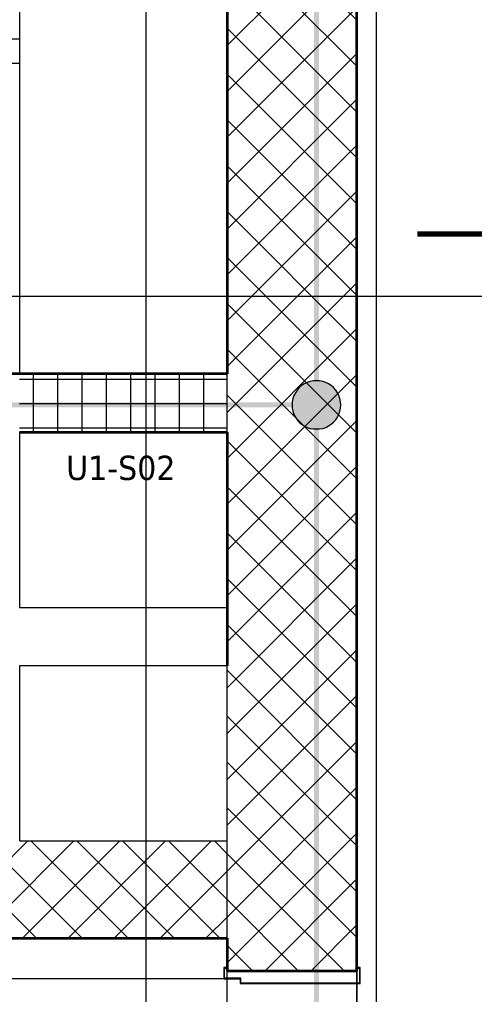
# Model space of a CAD drawing. Extents: x -1132 to 613, y -233 to 616.
# Drawn here: x -559.2 to -531.2, y 49.5 to 109.6 of the extents above; entities that cross this region are included whole.
import ezdxf
from ezdxf.lldxf.tags import DXFTag

# ---------------------------------------------------------------- set-up
doc = ezdxf.new("R2010")
doc.units = 0
doc.layers.get('0').update_dxf_attribs({"lineweight": 13})
for name, color, linetype, lineweight in [('A-AREA-____-IDEN', 7, 'Continuous', 5), ('A-DOOR-____-OTLN', 7, 'Continuous', 9), ('A-DOOR-FRAM-MCUT', 7, 'Continuous', 9), ('A-DOOR-OPNG-OTLN', 7, 'Continuous', 9), ('A-FLOR-____-OTLN', 7, 'Continuous', 9), ('A-FLOR-____-OVHD', 7, 'Strichpunkt - Fein', 9), ('A-GENM-____-OTLN', 7, 'Continuous', 9), ('A-WALL-____-MCUT', 7, 'Continuous', 35), ('A-WALL-____-PATT', 7, 'Continuous', 35), ('S-GRID-____-OTLN', 7, 'Continuous', 5)]:
    doc.layers.add(name, color=color, linetype=linetype, lineweight=lineweight)
doc.layers.add('EL01_WAN_Leitung_Potentialausgleich', color=1, linetype='fein_strichliert', lineweight=13, true_color=0xff0000)
doc.layers.add('G-____-____-SYMB', color=7, linetype='Strichpunkt - Weit', lineweight=5, true_color=0x008080)
doc.styles.get("Standard").update_dxf_attribs({"font": 'arial.ttf'})
tags = doc.linetypes.add('_Rasterlinie_', pattern=[0.375, 0.2, -0.05, 0.075, -0.05]).pattern_tags.tags
tags[10:11] = [DXFTag(74, 4), DXFTag(75, 0), DXFTag(340, '0'), DXFTag(46, 1.0), DXFTag(50, 0.0), DXFTag(44, 0.0), DXFTag(45, 0.0)]
tags[8:9] = [DXFTag(74, 4), DXFTag(75, 0), DXFTag(340, '0'), DXFTag(46, 1.0), DXFTag(50, 0.0), DXFTag(44, 0.0), DXFTag(45, 0.0)]
tags[6:7] = [DXFTag(74, 4), DXFTag(75, 0), DXFTag(340, '0'), DXFTag(46, 1.0), DXFTag(50, 0.0), DXFTag(44, 0.0), DXFTag(45, 0.0)]
tags[4:5] = [DXFTag(74, 4), DXFTag(75, 0), DXFTag(340, '0'), DXFTag(46, 1.0), DXFTag(50, 0.0), DXFTag(44, 0.0), DXFTag(45, 0.0)]
tags = doc.linetypes.add('_Schnittlinie_', pattern=[0.3, 0.15, -0.05, 0.05, -0.05]).pattern_tags.tags
tags[10:11] = [DXFTag(74, 4), DXFTag(75, 0), DXFTag(340, '0'), DXFTag(46, 1.0), DXFTag(50, 0.0), DXFTag(44, 0.0), DXFTag(45, 0.0)]
tags[8:9] = [DXFTag(74, 4), DXFTag(75, 0), DXFTag(340, '0'), DXFTag(46, 1.0), DXFTag(50, 0.0), DXFTag(44, 0.0), DXFTag(45, 0.0)]
tags[6:7] = [DXFTag(74, 4), DXFTag(75, 0), DXFTag(340, '0'), DXFTag(46, 1.0), DXFTag(50, 0.0), DXFTag(44, 0.0), DXFTag(45, 0.0)]
tags[4:5] = [DXFTag(74, 4), DXFTag(75, 0), DXFTag(340, '0'), DXFTag(46, 1.0), DXFTag(50, 0.0), DXFTag(44, 0.0), DXFTag(45, 0.0)]
tags = doc.linetypes.add('_Verdeckte Linien_', pattern=[0.15, 0.1, -0.05]).pattern_tags.tags
tags[6:7] = [DXFTag(74, 4), DXFTag(75, 0), DXFTag(340, '0'), DXFTag(46, 1.0), DXFTag(50, 0.0), DXFTag(44, 0.0), DXFTag(45, 0.0)]
tags[4:5] = [DXFTag(74, 4), DXFTag(75, 0), DXFTag(340, '0'), DXFTag(46, 1.0), DXFTag(50, 0.0), DXFTag(44, 0.0), DXFTag(45, 0.0)]
tags = doc.linetypes.add('fein_strichliert', pattern=[4, 1, -2, 1]).pattern_tags.tags
tags[8:9] = [DXFTag(74, 4), DXFTag(75, 0), DXFTag(340, '0'), DXFTag(46, 0.0), DXFTag(50, 0.0), DXFTag(44, 0.0), DXFTag(45, 0.0)]
tags[6:7] = [DXFTag(74, 4), DXFTag(75, 0), DXFTag(340, '0'), DXFTag(46, 0.0), DXFTag(50, 0.0), DXFTag(44, 0.0), DXFTag(45, 0.0)]
tags[4:5] = [DXFTag(74, 4), DXFTag(75, 0), DXFTag(340, '0'), DXFTag(46, 0.0), DXFTag(50, 0.0), DXFTag(44, 0.0), DXFTag(45, 0.0)]
tags = doc.linetypes.add('Grundrissdarstellung Sturz', pattern=[0.25, 0.15, -0.05, 0, -0.05]).pattern_tags.tags
tags[10:11] = [DXFTag(74, 4), DXFTag(75, 0), DXFTag(340, '0'), DXFTag(46, 1.0), DXFTag(50, 0.0), DXFTag(44, 0.0), DXFTag(45, 0.0)]
tags[8:9] = [DXFTag(74, 4), DXFTag(75, 0), DXFTag(340, '0'), DXFTag(46, 1.0), DXFTag(50, 0.0), DXFTag(44, 0.0), DXFTag(45, 0.0)]
tags[6:7] = [DXFTag(74, 4), DXFTag(75, 0), DXFTag(340, '0'), DXFTag(46, 1.0), DXFTag(50, 0.0), DXFTag(44, 0.0), DXFTag(45, 0.0)]
tags[4:5] = [DXFTag(74, 4), DXFTag(75, 0), DXFTag(340, '0'), DXFTag(46, 1.0), DXFTag(50, 0.0), DXFTag(44, 0.0), DXFTag(45, 0.0)]
tags = doc.linetypes.add('Strichpunkt - Fein', pattern=[0.2, 0.1, -0.05, 0, -0.05]).pattern_tags.tags
tags[10:11] = [DXFTag(74, 4), DXFTag(75, 0), DXFTag(340, '0'), DXFTag(46, 1.0), DXFTag(50, 0.0), DXFTag(44, 0.0), DXFTag(45, 0.0)]
tags[8:9] = [DXFTag(74, 4), DXFTag(75, 0), DXFTag(340, '0'), DXFTag(46, 1.0), DXFTag(50, 0.0), DXFTag(44, 0.0), DXFTag(45, 0.0)]
tags[6:7] = [DXFTag(74, 4), DXFTag(75, 0), DXFTag(340, '0'), DXFTag(46, 1.0), DXFTag(50, 0.0), DXFTag(44, 0.0), DXFTag(45, 0.0)]
tags[4:5] = [DXFTag(74, 4), DXFTag(75, 0), DXFTag(340, '0'), DXFTag(46, 1.0), DXFTag(50, 0.0), DXFTag(44, 0.0), DXFTag(45, 0.0)]
tags = doc.linetypes.add('Strichpunkt - Weit', pattern=[0.5, 0.2, -0.15, 0, -0.15]).pattern_tags.tags
tags[10:11] = [DXFTag(74, 4), DXFTag(75, 0), DXFTag(340, '0'), DXFTag(46, 1.0), DXFTag(50, 0.0), DXFTag(44, 0.0), DXFTag(45, 0.0)]
tags[8:9] = [DXFTag(74, 4), DXFTag(75, 0), DXFTag(340, '0'), DXFTag(46, 1.0), DXFTag(50, 0.0), DXFTag(44, 0.0), DXFTag(45, 0.0)]
tags[6:7] = [DXFTag(74, 4), DXFTag(75, 0), DXFTag(340, '0'), DXFTag(46, 1.0), DXFTag(50, 0.0), DXFTag(44, 0.0), DXFTag(45, 0.0)]
tags[4:5] = [DXFTag(74, 4), DXFTag(75, 0), DXFTag(340, '0'), DXFTag(46, 1.0), DXFTag(50, 0.0), DXFTag(44, 0.0), DXFTag(45, 0.0)]

# ---------------------------------------------------------------- blocks, each defined once
blk = doc.blocks.new('Referenz-A0UJ2EK7XE', base_point=(-1124.077, -162.872))
at = {"layer": 'A-DOOR-____-OTLN', "color": 0, "linetype": 'Grundrissdarstellung Sturz', "ltscale": 0.13}
for p, q in [((-546.406, 29.978), (-546.406, 50.978)), ((-538.406, 29.978), (-538.406, 50.978))]:
    blk.add_line(p, q, dxfattribs=at)
at = {"layer": 'A-DOOR-FRAM-MCUT', "color": 0, "linetype": 'Continuous', "ltscale": 0.13}
for p, q in [((-546.606, 51.178), (-546.606, 50.478)), ((-546.406, 51.178), (-546.606, 51.178)), ((-546.566, 50.518), (-546.566, 51.138)), ((-546.566, 51.138), (-546.406, 51.138)), ((-546.406, 51.138), (-546.406, 51.178)), ((-538.206, 51.178), (-538.406, 51.178)), ((-538.406, 51.178), (-538.406, 51.138)), ((-538.406, 51.138), (-538.246, 51.138)), ((-538.246, 51.138), (-538.246, 50.218)), ((-538.206, 50.178), (-538.206, 51.178)), ((-545.566, 50.518), (-546.566, 50.518)), ((-545.566, 50.218), (-545.566, 50.518)), ((-546.606, 50.478), (-545.606, 50.478)), ((-545.606, 50.478), (-545.606, 50.178)), ((-545.606, 50.178), (-538.206, 50.178)), ((-538.246, 50.218), (-545.566, 50.218))]:
    blk.add_line(p, q, dxfattribs=at)
at = {"layer": 'A-DOOR-OPNG-OTLN', "color": 0, "linetype": 'Continuous', "ltscale": 0.13}
blk.add_line((-546.606, 50.478), (-566.606, 50.478), dxfattribs=at)
at = {"layer": 'A-FLOR-____-OTLN', "color": 0, "linetype": 'Continuous', "ltscale": 0.13}
for p, q in [((-546.406, 50.518), (-546.406, 50.978)), ((-538.406, 50.978), (-538.406, 50.218)), ((-546.406, 30.478), (-546.406, 50.478)), ((-538.406, 50.179), (-538.406, 30.777))]:
    blk.add_line(p, q, dxfattribs=at)
at = {"layer": 'A-FLOR-____-OVHD', "color": 0, "linetype": 'Strichpunkt - Fein', "ltscale": 0.13}
blk.add_line((-537.206, -153.122), (-537.206, 177.778), dxfattribs=at)
at = {"layer": 'A-GENM-____-OTLN', "color": 0, "linetype": 'Continuous', "ltscale": 0.13}
for p, q in [((-559.206, 112.978), (-559.206, 87.778)), ((-546.406, 112.978), (-546.406, 87.778)), ((-546.406, 87.778), (-559.206, 87.778)), ((-546.406, 69.778), (-559.206, 69.778)), ((-559.206, 69.778), (-559.206, 58.978)), ((-546.406, 58.978), (-546.406, 69.778)), ((-559.206, 58.978), (-546.406, 58.978))]:
    blk.add_line(p, q, dxfattribs=at)
at = {"layer": 'A-GENM-____-OTLN', "color": 0, "linetype": '_Verdeckte Linien_', "ltscale": 0.13}
for p, q in [((-546.406, 87.778), (-546.406, 112.978)), ((-559.206, 87.778), (-546.406, 87.778)), ((-546.406, 84.178), (-559.206, 84.178)), ((-559.206, 84.178), (-559.206, 73.378)), ((-546.406, 73.378), (-546.406, 84.178)), ((-559.206, 73.378), (-546.406, 73.378))]:
    blk.add_line(p, q, dxfattribs=at)
at = {"layer": 'A-WALL-____-MCUT', "color": 0, "linetype": 'Continuous', "ltscale": 0.35}
for p, q in [((-538.406, 50.978), (-538.406, 178.978)), ((-546.406, 112.978), (-546.406, 87.778)), ((-546.406, 87.778), (-564.206, 87.778)), ((-559.206, 84.178), (-546.406, 84.178)), ((-546.406, 84.178), (-546.406, 69.778)), ((-575.106, 52.978), (-546.406, 52.978)), ((-546.406, 52.978), (-546.406, 50.978)), ((-546.406, 50.978), (-538.406, 50.978))]:
    blk.add_line(p, q, dxfattribs=at)
at = {"layer": 'A-WALL-____-MCUT', "color": 0, "linetype": 'Continuous', "lineweight": 9, "ltscale": 0.13}
for p, q in [((-546.406, 84.178), (-546.406, 87.778)), ((-546.406, 52.978), (-546.406, 58.978))]:
    blk.add_line(p, q, dxfattribs=at)
at = {"layer": 'A-WALL-____-PATT', "color": 0, "linetype": 'Continuous', "lineweight": 9, "ltscale": 0.13}
for p, q in [((-538.406, 109.586), (-546.399, 117.578)), ((-546.406, 108.029), (-538.406, 116.029)), ((-538.406, 106.757), (-546.406, 114.757)), ((-546.406, 105.2), (-538.406, 113.2)), ((-538.406, 103.929), (-546.406, 111.929)), ((-546.406, 102.372), (-538.406, 110.372)), ((-538.406, 101.1), (-546.406, 109.1)), ((-564.206, 108.447), (-559.206, 108.447)), ((-546.406, 99.543), (-538.406, 107.543)), ((-564.206, 106.947), (-559.206, 106.947)), ((-538.406, 98.272), (-546.406, 106.272)), ((-546.406, 96.715), (-538.406, 104.715)), ((-538.406, 95.443), (-546.406, 103.443)), ((-546.406, 93.886), (-538.406, 101.886)), ((-538.406, 92.615), (-546.406, 100.615)), ((-546.406, 91.058), (-538.406, 99.058)), ((-538.406, 89.787), (-546.406, 97.787)), ((-546.406, 88.23), (-538.406, 96.23)), ((-538.406, 86.958), (-546.406, 94.958)), ((-546.406, 85.401), (-538.406, 93.401)), ((-538.406, 84.13), (-546.406, 92.13)), ((-546.406, 82.573), (-538.406, 90.573)), ((-538.406, 81.301), (-546.406, 89.301)), ((-559.206, 87.447), (-546.406, 87.447)), ((-558.346, 84.178), (-558.346, 87.778)), ((-556.846, 84.178), (-556.846, 87.778)), ((-555.346, 84.178), (-555.346, 87.778)), ((-553.846, 84.178), (-553.846, 87.778)), ((-552.346, 84.178), (-552.346, 87.778)), ((-550.846, 84.178), (-550.846, 87.778)), ((-549.346, 84.178), (-549.346, 87.778)), ((-547.846, 84.178), (-547.846, 87.778)), ((-546.406, 79.744), (-538.406, 87.744)), ((-538.406, 78.473), (-546.406, 86.473)), ((-559.206, 85.947), (-546.406, 85.947)), ((-546.406, 76.916), (-538.406, 84.916)), ((-559.206, 84.447), (-546.406, 84.447)), ((-538.406, 75.644), (-546.406, 83.644)), ((-546.406, 74.087), (-538.406, 82.087)), ((-538.406, 72.816), (-546.406, 80.816)), ((-546.406, 71.259), (-538.406, 79.259)), ((-538.406, 69.988), (-546.406, 77.988)), ((-546.406, 68.431), (-538.406, 76.431)), ((-538.406, 67.159), (-546.406, 75.159)), ((-546.406, 65.602), (-538.406, 73.602)), ((-538.406, 64.331), (-546.406, 72.331)), ((-546.406, 62.774), (-538.406, 70.774)), ((-538.406, 61.502), (-546.406, 69.502)), ((-546.406, 59.945), (-538.406, 67.945)), ((-538.406, 58.674), (-546.406, 66.674)), ((-546.406, 57.117), (-538.406, 65.117)), ((-538.406, 55.845), (-546.406, 63.845)), ((-546.406, 54.288), (-538.406, 62.288)), ((-538.406, 53.017), (-546.406, 61.017)), ((-564.206, 53.459), (-558.687, 58.978)), ((-558.166, 52.978), (-564.166, 58.978)), ((-561.858, 52.978), (-555.858, 58.978)), ((-555.338, 52.978), (-561.338, 58.978)), ((-559.03, 52.978), (-553.03, 58.978)), ((-552.509, 52.978), (-558.509, 58.978)), ((-556.202, 52.978), (-550.202, 58.978)), ((-549.681, 52.978), (-555.681, 58.978)), ((-553.373, 52.978), (-547.373, 58.978)), ((-546.853, 52.978), (-552.853, 58.978)), ((-546.406, 55.36), (-550.024, 58.978)), ((-546.406, 58.189), (-547.196, 58.978)), ((-546.406, 51.46), (-538.406, 59.46)), ((-539.196, 50.978), (-546.406, 58.189)), ((-550.545, 52.978), (-546.406, 57.117)), ((-544.059, 50.978), (-538.406, 56.632)), ((-542.024, 50.978), (-546.406, 55.36)), ((-547.716, 52.978), (-546.406, 54.288)), ((-541.231, 50.978), (-538.406, 53.803)), ((-544.853, 50.978), (-546.406, 52.532))]:
    blk.add_line(p, q, dxfattribs=at)
at = {"layer": 'G-____-____-SYMB', "color": 0, "linetype": '_Schnittlinie_', "lineweight": 70, "ltscale": 0.7}
blk.add_line((-534.678, 96.42), (-515.815, 96.42), dxfattribs=at)
at = {"layer": 'S-GRID-____-OTLN', "color": 0, "linetype": '_Rasterlinie_', "ltscale": 0.13}
for p, q in [((-551.406, -159.103), (-551.406, 585.978)), ((-1115.804, 92.578), (95.185, 92.578))]:
    blk.add_line(p, q, dxfattribs=at)
at = {"layer": 'A-AREA-____-IDEN', "color": 0, "linetype": 'Continuous', "ltscale": 0.13, "insert": (-556.329, 82.737), "char_height": 1.5, "attachment_point": 1}
blk.add_mtext('{\\W0.9;\\fVerdana;U1-S02}', dxfattribs=at)
blk = doc.blocks.new('Polylinie-A0UJ2EPNXE', base_point=(-541.054, -463.872))
at = {"color": 0, "linetype": 'ByBlock', "lineweight": -2, "ltscale": 0.13}
for points in [[(-541.054, -159.103), (-540.754, -159.103), (-541.054, 219.329)], [(-540.754, -159.103), (-541.054, 219.329), (-540.754, 219.329)]]:
    blk.add_solid(points, dxfattribs=at)
blk = doc.blocks.new('Anschlusspunkt-A0UJ2EQRXE', base_point=(-542.404, 84.371))
at = {"color": 0, "linetype": 'ByBlock', "lineweight": -2, "ltscale": 0.13}
for p, q in [((-541.478, 87.257), (-541.654, 87.17)), ((-541.292, 87.32), (-541.478, 87.257)), ((-541.1, 87.358), (-541.292, 87.32)), ((-540.904, 87.371), (-541.1, 87.358)), ((-540.708, 87.358), (-540.904, 87.371)), ((-540.516, 87.32), (-540.708, 87.358)), ((-540.33, 87.257), (-540.516, 87.32)), ((-540.154, 87.17), (-540.33, 87.257)), ((-542.203, 86.621), (-542.29, 86.445)), ((-542.094, 86.784), (-542.203, 86.621)), ((-541.965, 86.932), (-542.094, 86.784)), ((-541.817, 87.061), (-541.965, 86.932)), ((-541.654, 87.17), (-541.817, 87.061)), ((-539.991, 87.061), (-540.154, 87.17)), ((-539.843, 86.932), (-539.991, 87.061)), ((-539.714, 86.784), (-539.843, 86.932)), ((-539.605, 86.621), (-539.714, 86.784)), ((-539.518, 86.445), (-539.605, 86.621)), ((-542.391, 86.067), (-542.404, 85.871)), ((-542.353, 86.259), (-542.391, 86.067)), ((-542.29, 86.445), (-542.353, 86.259)), ((-539.455, 86.259), (-539.518, 86.445)), ((-539.417, 86.067), (-539.455, 86.259)), ((-539.404, 85.871), (-539.417, 86.067)), ((-542.404, 85.871), (-542.391, 85.675)), ((-542.391, 85.675), (-542.353, 85.483)), ((-542.353, 85.483), (-542.29, 85.297)), ((-539.518, 85.297), (-539.455, 85.483)), ((-539.455, 85.483), (-539.417, 85.675)), ((-539.417, 85.675), (-539.404, 85.871)), ((-542.29, 85.297), (-542.203, 85.121)), ((-542.203, 85.121), (-542.094, 84.958)), ((-542.094, 84.958), (-541.965, 84.81)), ((-541.965, 84.81), (-541.817, 84.681)), ((-539.991, 84.681), (-539.843, 84.81)), ((-539.843, 84.81), (-539.714, 84.958)), ((-539.714, 84.958), (-539.605, 85.121)), ((-539.605, 85.121), (-539.518, 85.297)), ((-541.817, 84.681), (-541.654, 84.572)), ((-541.654, 84.572), (-541.478, 84.485)), ((-541.478, 84.485), (-541.292, 84.422)), ((-541.292, 84.422), (-541.1, 84.384)), ((-541.1, 84.384), (-540.904, 84.371)), ((-540.904, 84.371), (-540.708, 84.384)), ((-540.708, 84.384), (-540.516, 84.422)), ((-540.516, 84.422), (-540.33, 84.485)), ((-540.33, 84.485), (-540.154, 84.572)), ((-540.154, 84.572), (-539.991, 84.681))]:
    blk.add_line(p, q, dxfattribs=at)
for points in [[(-540.169, 87.178), (-541.63, 87.178), (-540.509, 87.314)], [(-541.63, 87.178), (-540.509, 87.314), (-541.312, 87.314)], [(-540.509, 87.314), (-541.312, 87.314), (-540.536, 87.325)], [(-541.312, 87.314), (-540.536, 87.325), (-541.239, 87.325)], [(-540.536, 87.325), (-541.239, 87.325), (-540.929, 87.371)], [(-539.456, 86.263), (-542.351, 86.263), (-539.603, 86.614)], [(-542.351, 86.263), (-539.603, 86.614), (-542.207, 86.614)], [(-539.603, 86.614), (-542.207, 86.614), (-539.609, 86.628)], [(-542.207, 86.614), (-539.609, 86.628), (-542.196, 86.628)], [(-539.609, 86.628), (-542.196, 86.628), (-539.839, 86.923)], [(-542.196, 86.628), (-539.839, 86.923), (-541.974, 86.923)], [(-539.839, 86.923), (-541.974, 86.923), (-539.852, 86.94)], [(-541.974, 86.923), (-539.852, 86.94), (-541.951, 86.94)], [(-539.852, 86.94), (-541.951, 86.94), (-540.146, 87.162)], [(-541.951, 86.94), (-540.146, 87.162), (-541.668, 87.162)], [(-540.146, 87.162), (-541.668, 87.162), (-540.169, 87.178)], [(-541.668, 87.162), (-540.169, 87.178), (-541.63, 87.178)], [(-539.404, 85.871), (-542.404, 85.871), (-539.455, 86.255)], [(-542.404, 85.871), (-539.455, 86.255), (-542.354, 86.255)], [(-539.455, 86.255), (-542.354, 86.255), (-539.456, 86.263)], [(-542.354, 86.255), (-539.456, 86.263), (-542.351, 86.263)], [(-542.354, 85.487), (-539.404, 85.871), (-542.404, 85.871)], [(-539.455, 85.487), (-542.354, 85.487), (-539.404, 85.871)], [(-542.351, 85.479), (-539.455, 85.487), (-542.354, 85.487)], [(-539.456, 85.479), (-542.351, 85.479), (-539.455, 85.487)], [(-542.207, 85.128), (-539.456, 85.479), (-542.351, 85.479)], [(-539.603, 85.128), (-542.207, 85.128), (-539.456, 85.479)], [(-542.196, 85.114), (-539.603, 85.128), (-542.207, 85.128)], [(-539.609, 85.114), (-542.196, 85.114), (-539.603, 85.128)], [(-541.974, 84.819), (-539.609, 85.114), (-542.196, 85.114)], [(-539.839, 84.819), (-541.974, 84.819), (-539.609, 85.114)], [(-541.951, 84.801), (-539.839, 84.819), (-541.974, 84.819)], [(-539.852, 84.801), (-541.951, 84.801), (-539.839, 84.819)], [(-541.668, 84.58), (-539.852, 84.801), (-541.951, 84.801)], [(-540.146, 84.58), (-541.668, 84.58), (-539.852, 84.801)], [(-541.63, 84.564), (-540.146, 84.58), (-541.668, 84.58)], [(-540.169, 84.564), (-541.63, 84.564), (-540.146, 84.58)], [(-541.312, 84.427), (-540.169, 84.564), (-541.63, 84.564)], [(-540.509, 84.427), (-541.312, 84.427), (-540.169, 84.564)], [(-541.239, 84.417), (-540.509, 84.427), (-541.312, 84.427)], [(-540.536, 84.417), (-541.239, 84.417), (-540.509, 84.427)], [(-540.929, 84.371), (-540.536, 84.417), (-541.239, 84.417)]]:
    blk.add_solid(points, dxfattribs=at)

msp = doc.modelspace()

# ---------------------------------------------------------------- linework, layer by layer
at = {"layer": 'EL01_WAN_Leitung_Potentialausgleich', "linetype": 'ByBlock', "ltscale": 0.13}
for points in [[(-720.004, 85.721), (-540.904, 85.721), (-720.004, 86.021)], [(-540.904, 85.721), (-720.004, 86.021), (-540.904, 86.021)]]:
    msp.add_solid(points, dxfattribs=at)

# ---------------------------------------------------------------- block references
at = {"color": 9, "lineweight": 25, "ltscale": 0.25, "true_color": 0xc0c0c0}
msp.add_blockref('Referenz-A0UJ2EK7XE', (-1124.077, -162.872), dxfattribs=at)
at = {"layer": 'EL01_WAN_Leitung_Potentialausgleich', "linetype": 'ByBlock', "ltscale": 0.13}
for name, p in [('Polylinie-A0UJ2EPNXE', (-541.054, -463.872)), ('Anschlusspunkt-A0UJ2EQRXE', (-542.404, 84.371))]:
    msp.add_blockref(name, p, dxfattribs=at)

doc.saveas('drawing.dxf')
